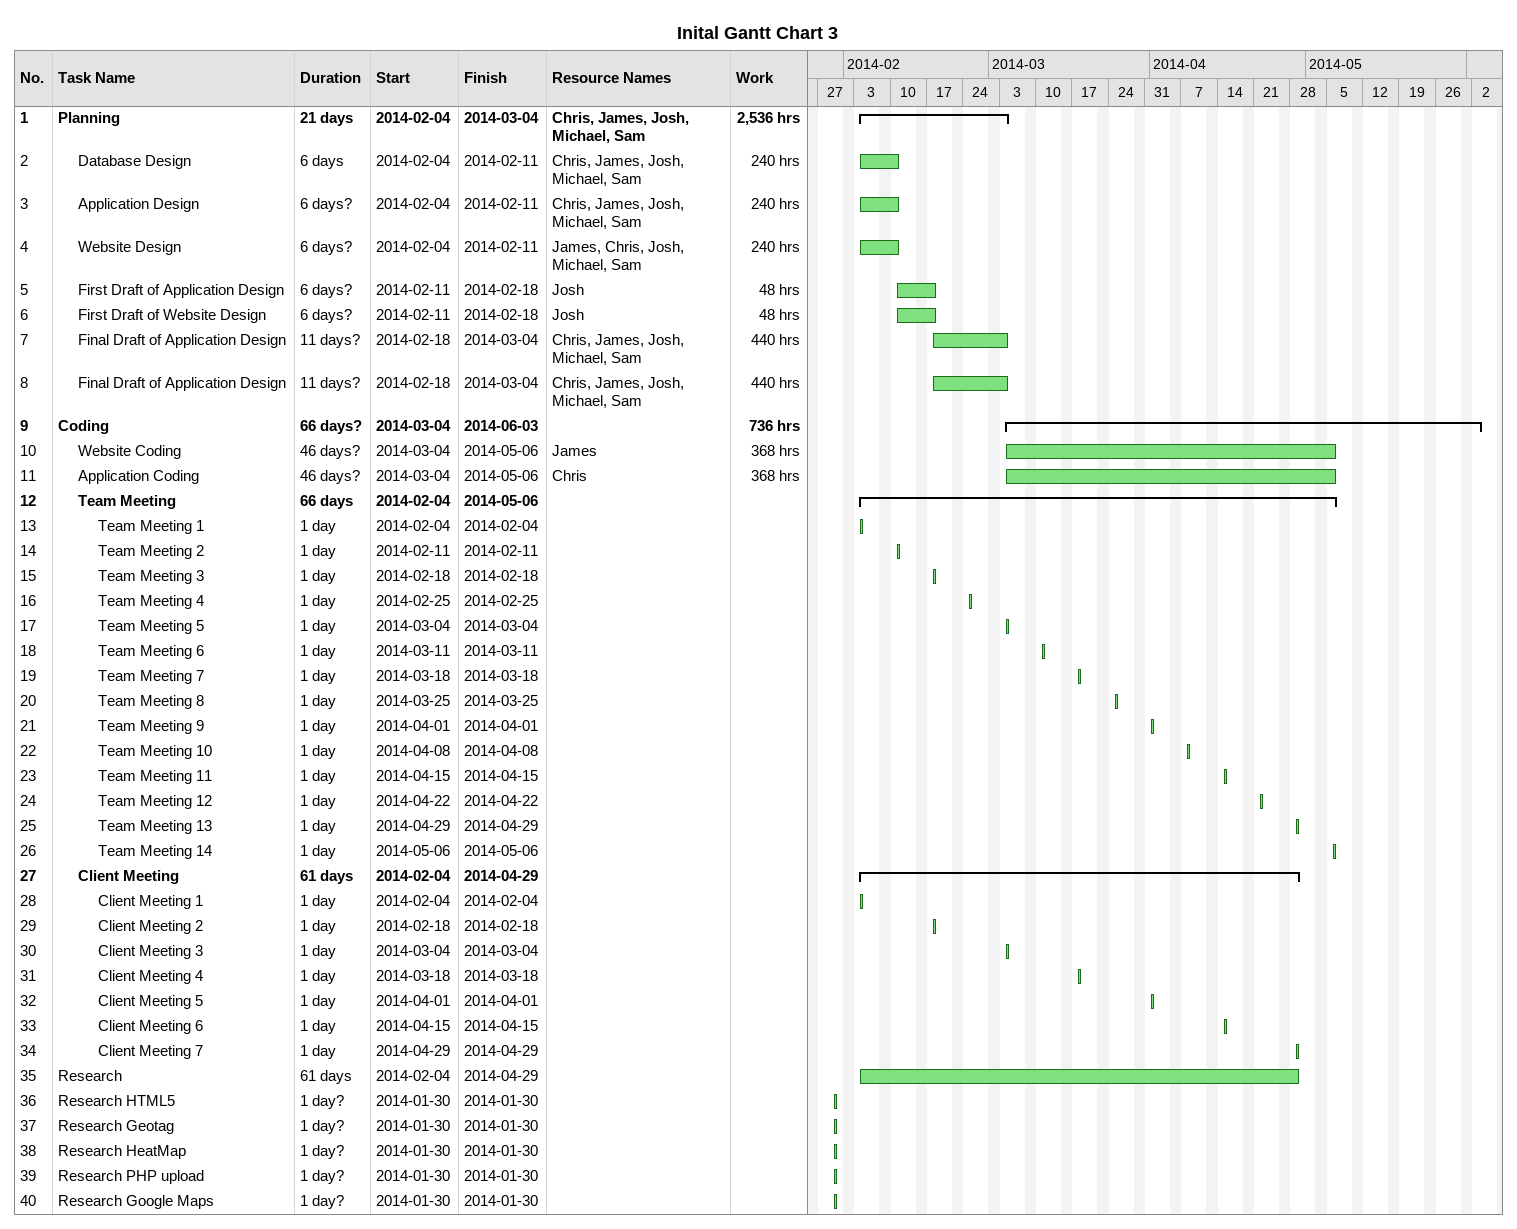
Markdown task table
Inital Gantt Chart 3

| ID | Level | Task | Duration | Start | Finish | Resources | Work (h) |
|---|---|---|---|---|---|---|---|
| 1 | 1 | **Planning** | 21d | 2014-02-04 | 2014-03-04 | Chris, James, Josh, Michael, Sam | 2536 |
| 2 | 2 | Database Design | 6d | 2014-02-04 | 2014-02-11 | Chris, James, Josh, Michael, Sam | 240 |
| 3 | 2 | Application Design | 6d? | 2014-02-04 | 2014-02-11 | Chris, James, Josh, Michael, Sam | 240 |
| 4 | 2 | Website Design | 6d? | 2014-02-04 | 2014-02-11 | James, Chris, Josh, Michael, Sam | 240 |
| 5 | 2 | First Draft of Application Design | 6d? | 2014-02-11 | 2014-02-18 | Josh | 48 |
| 6 | 2 | First Draft of Website Design | 6d? | 2014-02-11 | 2014-02-18 | Josh | 48 |
| 7 | 2 | Final Draft of Application Design | 11d? | 2014-02-18 | 2014-03-04 | Chris, James, Josh, Michael, Sam | 440 |
| 8 | 2 | Final Draft of Application Design | 11d? | 2014-02-18 | 2014-03-04 | Chris, James, Josh, Michael, Sam | 440 |
| 9 | 1 | **Coding** | 66d? | 2014-03-04 | 2014-06-03 |  | 736 |
| 10 | 2 | Website Coding | 46d? | 2014-03-04 | 2014-05-06 | James | 368 |
| 11 | 2 | Application Coding | 46d? | 2014-03-04 | 2014-05-06 | Chris | 368 |
| 12 | 2 | **Team Meeting** | 66d | 2014-02-04 | 2014-05-06 |  |  |
| 13 | 3 | Team Meeting 1 | 1d | 2014-02-04 | 2014-02-04 |  |  |
| 14 | 3 | Team Meeting 2 | 1d | 2014-02-11 | 2014-02-11 |  |  |
| 15 | 3 | Team Meeting 3 | 1d | 2014-02-18 | 2014-02-18 |  |  |
| 16 | 3 | Team Meeting 4 | 1d | 2014-02-25 | 2014-02-25 |  |  |
| 17 | 3 | Team Meeting 5 | 1d | 2014-03-04 | 2014-03-04 |  |  |
| 18 | 3 | Team Meeting 6 | 1d | 2014-03-11 | 2014-03-11 |  |  |
| 19 | 3 | Team Meeting 7 | 1d | 2014-03-18 | 2014-03-18 |  |  |
| 20 | 3 | Team Meeting 8 | 1d | 2014-03-25 | 2014-03-25 |  |  |
| 21 | 3 | Team Meeting 9 | 1d | 2014-04-01 | 2014-04-01 |  |  |
| 22 | 3 | Team Meeting 10 | 1d | 2014-04-08 | 2014-04-08 |  |  |
| 23 | 3 | Team Meeting 11 | 1d | 2014-04-15 | 2014-04-15 |  |  |
| 24 | 3 | Team Meeting 12 | 1d | 2014-04-22 | 2014-04-22 |  |  |
| 25 | 3 | Team Meeting 13 | 1d | 2014-04-29 | 2014-04-29 |  |  |
| 26 | 3 | Team Meeting 14 | 1d | 2014-05-06 | 2014-05-06 |  |  |
| 27 | 2 | **Client Meeting** | 61d | 2014-02-04 | 2014-04-29 |  |  |
| 28 | 3 | Client Meeting 1 | 1d | 2014-02-04 | 2014-02-04 |  |  |
| 29 | 3 | Client Meeting 2 | 1d | 2014-02-18 | 2014-02-18 |  |  |
| 30 | 3 | Client Meeting 3 | 1d | 2014-03-04 | 2014-03-04 |  |  |
| 31 | 3 | Client Meeting 4 | 1d | 2014-03-18 | 2014-03-18 |  |  |
| 32 | 3 | Client Meeting 5 | 1d | 2014-04-01 | 2014-04-01 |  |  |
| 33 | 3 | Client Meeting 6 | 1d | 2014-04-15 | 2014-04-15 |  |  |
| 34 | 3 | Client Meeting 7 | 1d | 2014-04-29 | 2014-04-29 |  |  |
| 35 | 1 | Research | 61d | 2014-02-04 | 2014-04-29 |  |  |
| 36 | 1 | Research HTML5 | 1d? | 2014-01-30 | 2014-01-30 |  |  |
| 37 | 1 | Research Geotag | 1d? | 2014-01-30 | 2014-01-30 |  |  |
| 38 | 1 | Research HeatMap | 1d? | 2014-01-30 | 2014-01-30 |  |  |
| 39 | 1 | Research PHP upload | 1d? | 2014-01-30 | 2014-01-30 |  |  |
| 40 | 1 | Research Google Maps | 1d? | 2014-01-30 | 2014-01-30 |  |  |
